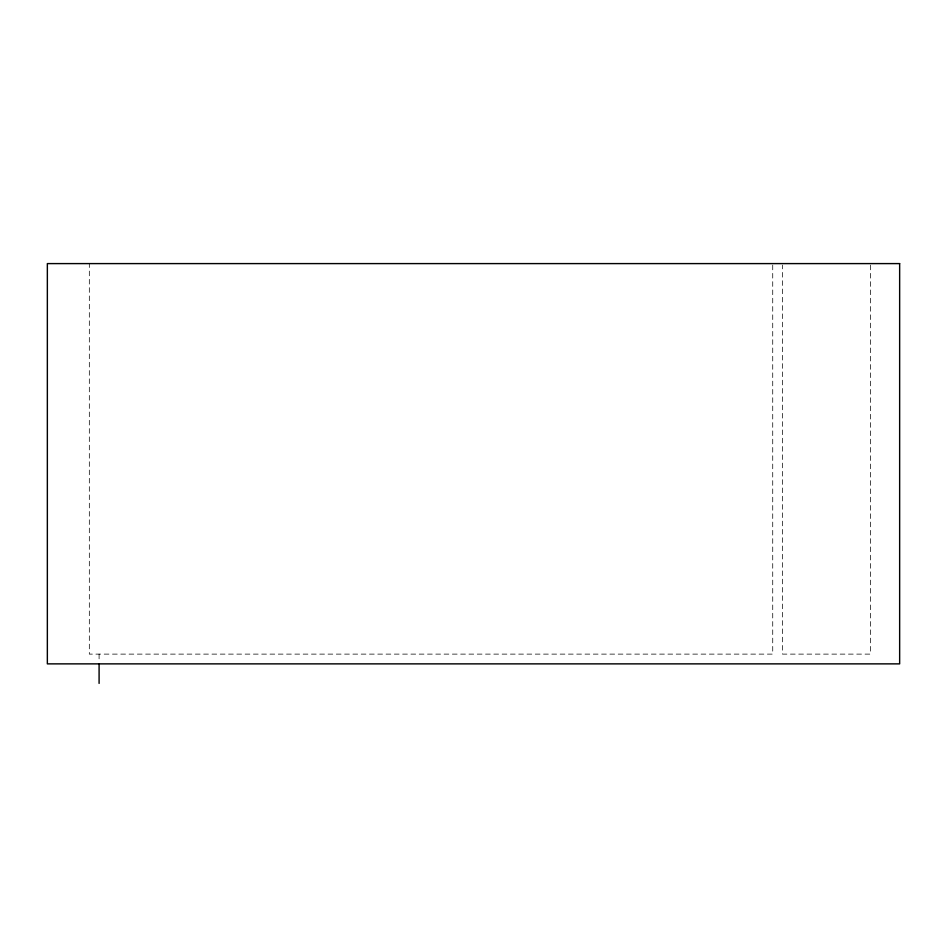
<?xml version="1.0" encoding="UTF-8"?>
<svg xmlns="http://www.w3.org/2000/svg" width="947" height="947" viewBox="0 0 947 947"><rect width="100%" height="100%" fill="white"/><g stroke="black" fill="none" stroke-linecap="round" stroke-linejoin="round"><path stroke-width="0.71" stroke-dasharray="4.74 3.55" d="M870.364 265.077L870.364 654.117L782.494 654.117L782.494 265.077M772.728 265.077L772.728 654.117L89.326 654.117L89.326 263.597M99.092 654.117L99.092 661.089"/><path stroke-width="1.42" d="M99.092 663.871L99.092 683.403M899.65 263.597L47.35 263.597L47.35 663.871L899.65 663.871L899.65 263.597"/></g></svg>
